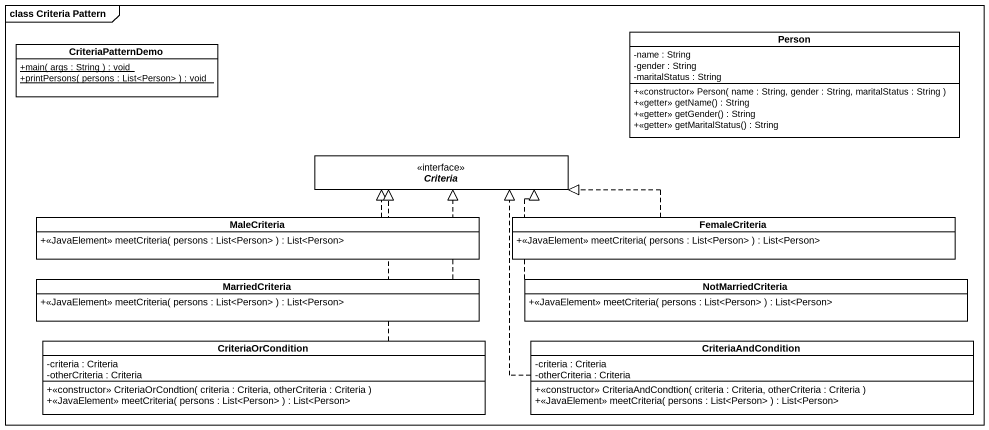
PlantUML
@startuml
mainframe class Criteria Pattern
hide circle
hide empty members
skinparam classAttributeIconSize 0
class "Person" as Person_ {
  -name : String
  -gender : String
  -maritalStatus : String
  +<<constructor>> Person( name : String, gender : String, maritalStatus : String )
  +<<getter>> getName() : String
  +<<getter>> getGender() : String
  +<<getter>> getMaritalStatus() : String
}
class CriteriaPatternDemo {
  {static} +main( args : String ) : void
  {static} +printPersons( persons : List<Person> ) : void
}
interface Criteria
class MaleCriteria {
  +<<JavaElement>> meetCriteria( persons : List<Person> ) : List<Person>
}
class FemaleCriteria {
  +<<JavaElement>> meetCriteria( persons : List<Person> ) : List<Person>
}
class MarriedCriteria {
  +<<JavaElement>> meetCriteria( persons : List<Person> ) : List<Person>
}
class NotMarriedCriteria {
  +<<JavaElement>> meetCriteria( persons : List<Person> ) : List<Person>
}
class CriteriaOrCondition {
  -criteria : Criteria
  -otherCriteria : Criteria
  +<<constructor>> CriteriaOrCondtion( criteria : Criteria, otherCriteria : Criteria )
  +<<JavaElement>> meetCriteria( persons : List<Person> ) : List<Person>
}
class CriteriaAndCondition {
  -criteria : Criteria
  -otherCriteria : Criteria
  +<<constructor>> CriteriaAndCondtion( criteria : Criteria, otherCriteria : Criteria )
  +<<JavaElement>> meetCriteria( persons : List<Person> ) : List<Person>
}
MaleCriteria .right.|> Criteria
FemaleCriteria .left.|> Criteria
MarriedCriteria .up.|> Criteria
NotMarriedCriteria .left.|> Criteria
CriteriaOrCondition .up.|> Criteria
CriteriaAndCondition .up.|> Criteria
@enduml
